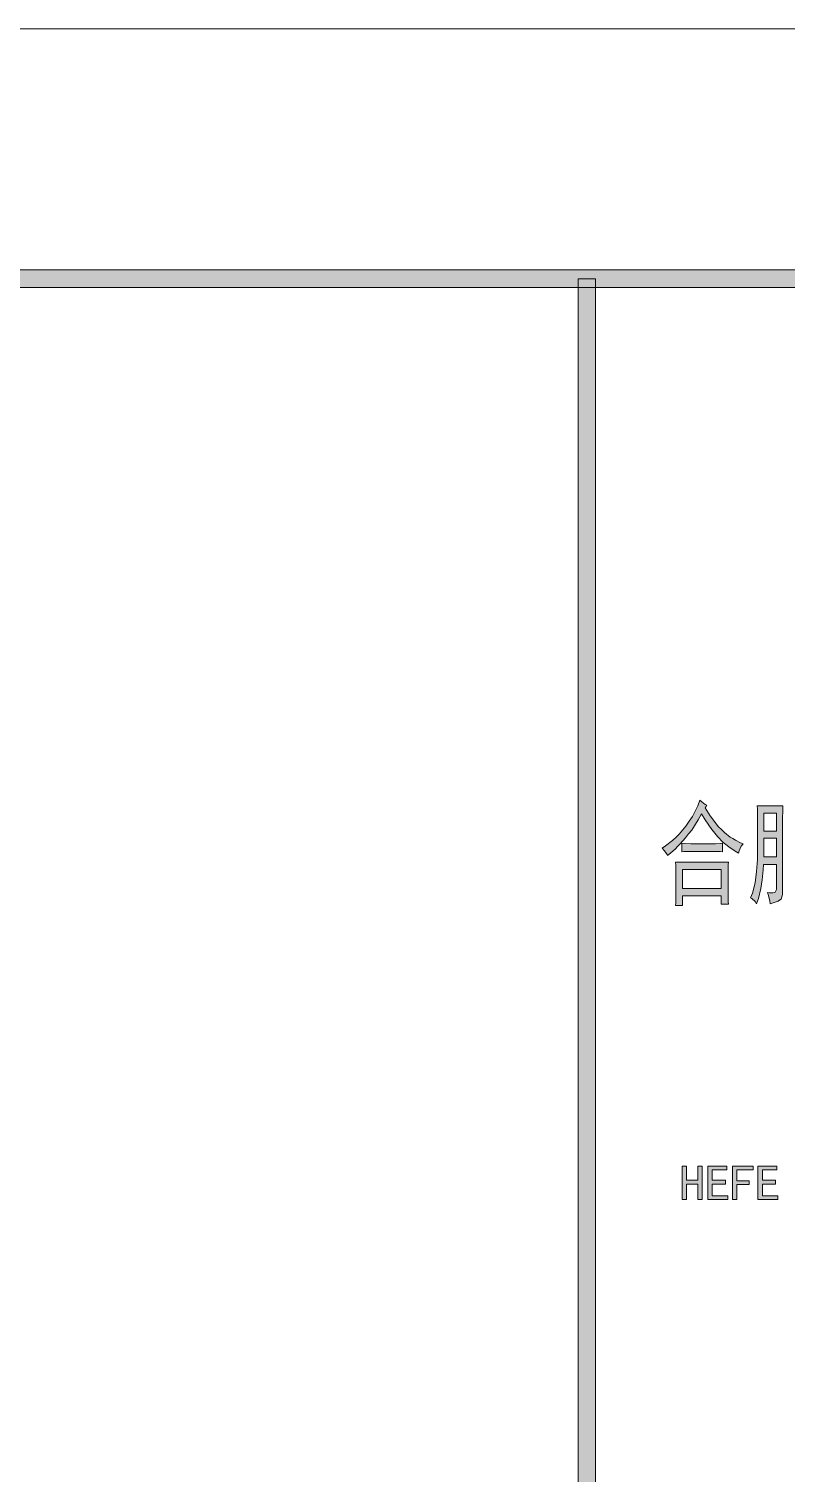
# Model space of a CAD drawing. Header units: millimetres. Extents: x -30643 to 86172, y -19411 to 63186.
# Drawn here: x 72952 to 78917, y 51815 to 63186 of the extents above; entities that cross this region are included whole.
import ezdxf

# ---------------------------------------------------------------- set-up
doc = ezdxf.new("R2010")
doc.units = ezdxf.units.MM

msp = doc.modelspace()

# ---------------------------------------------------------------- hatches: boundary and pattern name
h = msp.add_hatch(color=0)
h.dxf.hatch_style = 2
h.paths.add_polyline_path([(84274, 61288), (84137, 61150), (-25658, 61150), (-25796, 61288)])
h = msp.add_hatch(color=0)
h.dxf.hatch_style = 2
h.paths.add_polyline_path([(77416, -17444), (77279, -17444), (77279, 61219), (77416, 61219)])
h = msp.add_hatch(color=0)
h.dxf.hatch_style = 2
h.paths.add_polyline_path([(78278, 57052), (78318, 56989), (78383, 56904), (78407, 56881), (78432, 56858), (78477, 56822), (78497, 56810), (78518, 56797), (78558, 56777), (78577, 56770), (78563, 56751), (78546, 56713), (78542, 56696), (78514, 56712), (78465, 56746), (78443, 56763), (78421, 56781), (78376, 56827), (78354, 56854), (78331, 56882), (78280, 56958), (78251, 57005), (78225, 56958), (78174, 56878), (78148, 56847), (78123, 56816), (78080, 56767), (78062, 56749), (78044, 56731), (78005, 56696), (77982, 56678), (77980, 56685), (77958, 56713), (77939, 56735), (77967, 56753), (78022, 56796), (78048, 56820), (78074, 56845), (78126, 56908), (78153, 56947), (78179, 56985), (78221, 57068), (78237, 57112), (78252, 57100), (78280, 57080), (78292, 57073)])
h = msp.add_hatch(color=0)
h.paths.add_polyline_path([(78769, 56385), (78787, 56384), (78813, 56384), (78822, 56385), (78831, 56388), (78840, 56409), (78840, 56428), (78840, 56606), (78739, 56606), (78736, 56564), (78727, 56486), (78723, 56452), (78717, 56417), (78698, 56340), (78684, 56297), (78672, 56314), (78647, 56338), (78635, 56343), (78651, 56380), (78673, 56462), (78678, 56507), (78684, 56551), (78690, 56646), (78691, 56696), (78692, 56746), (78692, 56851), (78692, 56905), (78692, 56961), (78691, 57043), (78689, 57069), (78892, 57069), (78891, 57034), (78889, 56965), (78889, 56931), (78889, 56404), (78889, 56371), (78877, 56333), (78865, 56325), (78853, 56318), (78815, 56304), (78791, 56297), (78788, 56318), (78777, 56363)])
h.paths.add_polyline_path([(78840, 56667), (78840, 56813), (78742, 56813), (78742, 56667)])
h.paths.add_polyline_path([(78840, 56870), (78840, 57012), (78742, 57012), (78742, 56870)])
h = msp.add_hatch(color=0)
h.dxf.hatch_style = 2
h.paths.add_polyline_path([(78339, 56770), (78361, 56770), (78399, 56772), (78416, 56774), (78416, 56706), (78397, 56708), (78361, 56710), (78341, 56710), (78188, 56710), (78160, 56710), (78112, 56708), (78095, 56706), (78095, 56774), (78121, 56772), (78167, 56770), (78188, 56770)])
h = msp.add_hatch(color=0)
h.paths.add_polyline_path([(78462, 56625), (78461, 56606), (78459, 56525), (78459, 56461), (78459, 56397), (78461, 56313), (78462, 56293), (78404, 56293), (78404, 56361), (78100, 56361), (78100, 56283), (78046, 56283), (78047, 56304), (78048, 56385), (78048, 56447), (78048, 56509), (78047, 56598), (78046, 56625)])
h.paths.add_polyline_path([(78404, 56418), (78404, 56568), (78100, 56568), (78100, 56418)])
h = msp.add_hatch(color=0)
h.dxf.hatch_style = 2
h.paths.add_polyline_path([(78256, 53968), (78220, 53968), (78220, 54091), (78132, 54091), (78132, 53968), (78097, 53968), (78097, 54232), (78132, 54232), (78132, 54121), (78220, 54121), (78220, 54232), (78256, 54232)])
h = msp.add_hatch(color=0)
h.dxf.hatch_style = 2
h.paths.add_polyline_path([(78457, 53968), (78299, 53968), (78299, 54232), (78449, 54232), (78449, 54203), (78335, 54203), (78335, 54121), (78440, 54121), (78440, 54091), (78335, 54091), (78335, 53998), (78457, 53998)])
h = msp.add_hatch(color=0)
h.dxf.hatch_style = 2
h.paths.add_polyline_path([(78656, 54203), (78529, 54203), (78529, 54116), (78625, 54116), (78625, 54087), (78529, 54087), (78529, 53968), (78494, 53968), (78494, 54232), (78656, 54232)])
h = msp.add_hatch(color=0)
h.dxf.hatch_style = 2
h.paths.add_polyline_path([(78851, 53968), (78694, 53968), (78694, 54232), (78844, 54232), (78844, 54203), (78730, 54203), (78730, 54121), (78834, 54121), (78834, 54091), (78730, 54091), (78730, 53998), (78851, 53998)])

# ---------------------------------------------------------------- linework, layer by layer
at = {"color": 0, "lineweight": 0}
for points in [[(-30643, -19411), (86172, -19411), (86172, 63186), (-30643, 63186)], [(84274, 61288), (84137, 61150), (-25658, 61150), (-25796, 61288)], [(77416, -17444), (77279, -17444), (77279, 61219), (77416, 61219)], [(78278, 57052), (78318, 56989), (78383, 56904), (78407, 56881), (78432, 56858), (78477, 56822), (78497, 56810), (78518, 56797), (78558, 56777), (78577, 56770), (78563, 56751), (78546, 56713), (78542, 56696), (78514, 56712), (78465, 56746), (78443, 56763), (78421, 56781), (78376, 56827), (78354, 56854), (78331, 56882), (78280, 56958), (78251, 57005), (78225, 56958), (78174, 56878), (78148, 56847), (78123, 56816), (78080, 56767), (78062, 56749), (78044, 56731), (78005, 56696), (77982, 56678), (77980, 56685), (77958, 56713), (77939, 56735), (77967, 56753), (78022, 56796), (78048, 56820), (78074, 56845), (78126, 56908), (78153, 56947), (78179, 56985), (78221, 57068), (78237, 57112), (78252, 57100), (78280, 57080), (78292, 57073)], [(78769, 56385), (78787, 56384), (78813, 56384), (78822, 56385), (78831, 56388), (78840, 56409), (78840, 56428), (78840, 56606), (78739, 56606), (78736, 56564), (78727, 56486), (78723, 56452), (78717, 56417), (78698, 56340), (78684, 56297), (78672, 56314), (78647, 56338), (78635, 56343), (78651, 56380), (78673, 56462), (78678, 56507), (78684, 56551), (78690, 56646), (78691, 56696), (78692, 56746), (78692, 56851), (78692, 56905), (78692, 56961), (78691, 57043), (78689, 57069), (78892, 57069), (78891, 57034), (78889, 56965), (78889, 56931), (78889, 56404), (78889, 56371), (78877, 56333), (78865, 56325), (78853, 56318), (78815, 56304), (78791, 56297), (78788, 56318), (78777, 56363)], [(78840, 56870), (78840, 57012), (78742, 57012), (78742, 56870)], [(78339, 56770), (78361, 56770), (78399, 56772), (78416, 56774), (78416, 56706), (78397, 56708), (78361, 56710), (78341, 56710), (78188, 56710), (78160, 56710), (78112, 56708), (78095, 56706), (78095, 56774), (78121, 56772), (78167, 56770), (78188, 56770)], [(78840, 56667), (78840, 56813), (78742, 56813), (78742, 56667)], [(78462, 56625), (78461, 56606), (78459, 56525), (78459, 56461), (78459, 56397), (78461, 56313), (78462, 56293), (78404, 56293), (78404, 56361), (78100, 56361), (78100, 56283), (78046, 56283), (78047, 56304), (78048, 56385), (78048, 56447), (78048, 56509), (78047, 56598), (78046, 56625)], [(78404, 56418), (78404, 56568), (78100, 56568), (78100, 56418)], [(78256, 53968), (78220, 53968), (78220, 54091), (78132, 54091), (78132, 53968), (78097, 53968), (78097, 54232), (78132, 54232), (78132, 54121), (78220, 54121), (78220, 54232), (78256, 54232)], [(78457, 53968), (78299, 53968), (78299, 54232), (78449, 54232), (78449, 54203), (78335, 54203), (78335, 54121), (78440, 54121), (78440, 54091), (78335, 54091), (78335, 53998), (78457, 53998)], [(78656, 54203), (78529, 54203), (78529, 54116), (78625, 54116), (78625, 54087), (78529, 54087), (78529, 53968), (78494, 53968), (78494, 54232), (78656, 54232)], [(78851, 53968), (78694, 53968), (78694, 54232), (78844, 54232), (78844, 54203), (78730, 54203), (78730, 54121), (78834, 54121), (78834, 54091), (78730, 54091), (78730, 53998), (78851, 53998)]]:
    msp.add_lwpolyline(points, close=True, dxfattribs=at)

doc.saveas('drawing.dxf')
